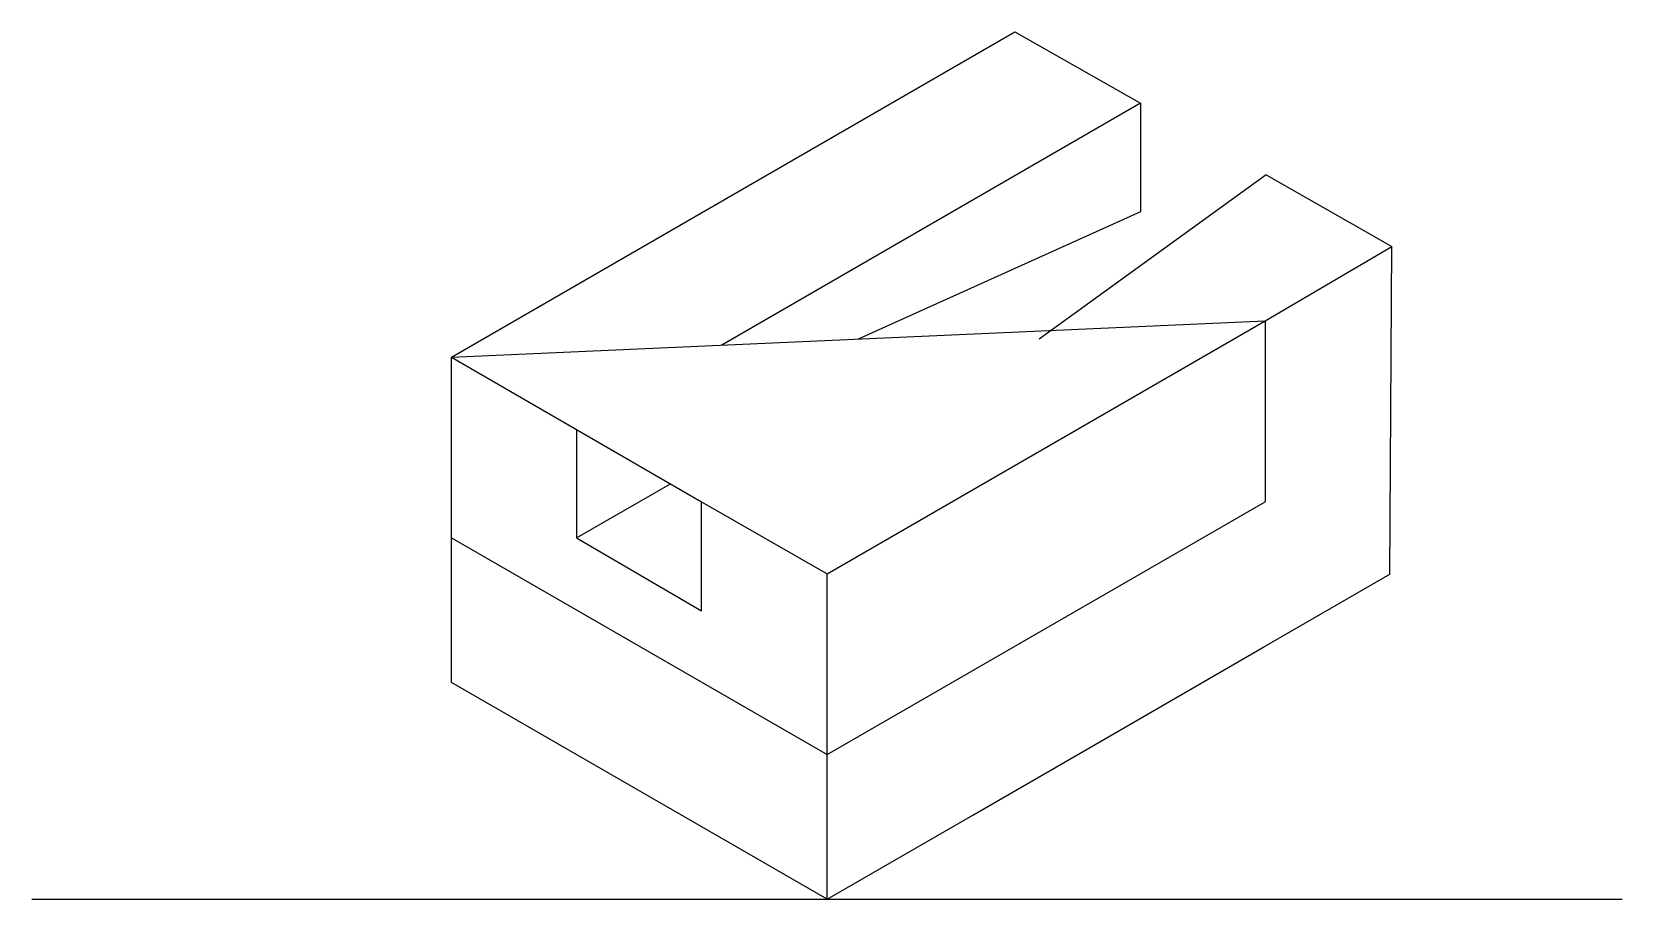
# Model space of a CAD drawing. Header units: inches. Extents: x 18.9 to 40.9, y 11.4 to 23.4.
import ezdxf

# ---------------------------------------------------------------- set-up
doc = ezdxf.new("R2010")
doc.units = ezdxf.units.IN
doc.header["$MEASUREMENT"] = 0

msp = doc.modelspace()

# ---------------------------------------------------------------- linework, layer by layer
for p, q in [((24.676, 18.914), (32.47, 23.414)), ((32.47, 23.414), (34.208, 22.425)), ((34.208, 22.425), (28.416, 19.081)), ((34.208, 22.425), (34.208, 20.925)), ((35.946, 21.435), (32.807, 19.164)), ((35.946, 21.435), (37.683, 20.445)), ((34.208, 20.925), (30.305, 19.164)), ((35.934, 19.414), (37.683, 20.445)), ((37.657, 15.909), (37.683, 20.445)), ((24.676, 18.914), (35.934, 19.414)), ((29.872, 15.914), (35.934, 19.414)), ((35.934, 19.414), (35.934, 16.914)), ((24.676, 16.414), (24.676, 18.914)), ((24.676, 18.914), (26.407, 17.913)), ((26.407, 17.913), (28.138, 16.911)), ((26.407, 17.913), (26.407, 16.413)), ((26.407, 16.413), (27.705, 17.162)), ((28.134, 15.404), (28.138, 16.911)), ((28.138, 16.911), (29.872, 15.914)), ((29.872, 13.414), (35.934, 16.914)), ((24.676, 14.414), (24.676, 16.414)), ((24.676, 16.414), (29.872, 13.414)), ((26.407, 16.413), (28.134, 15.404)), ((29.872, 13.414), (29.872, 15.914)), ((35.925, 14.909), (37.657, 15.909)), ((33.908, 13.744), (35.925, 14.909)), ((29.872, 11.414), (24.676, 14.414)), ((31.89, 12.579), (33.908, 13.744)), ((29.872, 11.414), (29.872, 13.414)), ((29.872, 11.414), (31.89, 12.579)), ((18.872, 11.414), (40.872, 11.414))]:
    msp.add_line(p, q)

doc.saveas('drawing.dxf')
